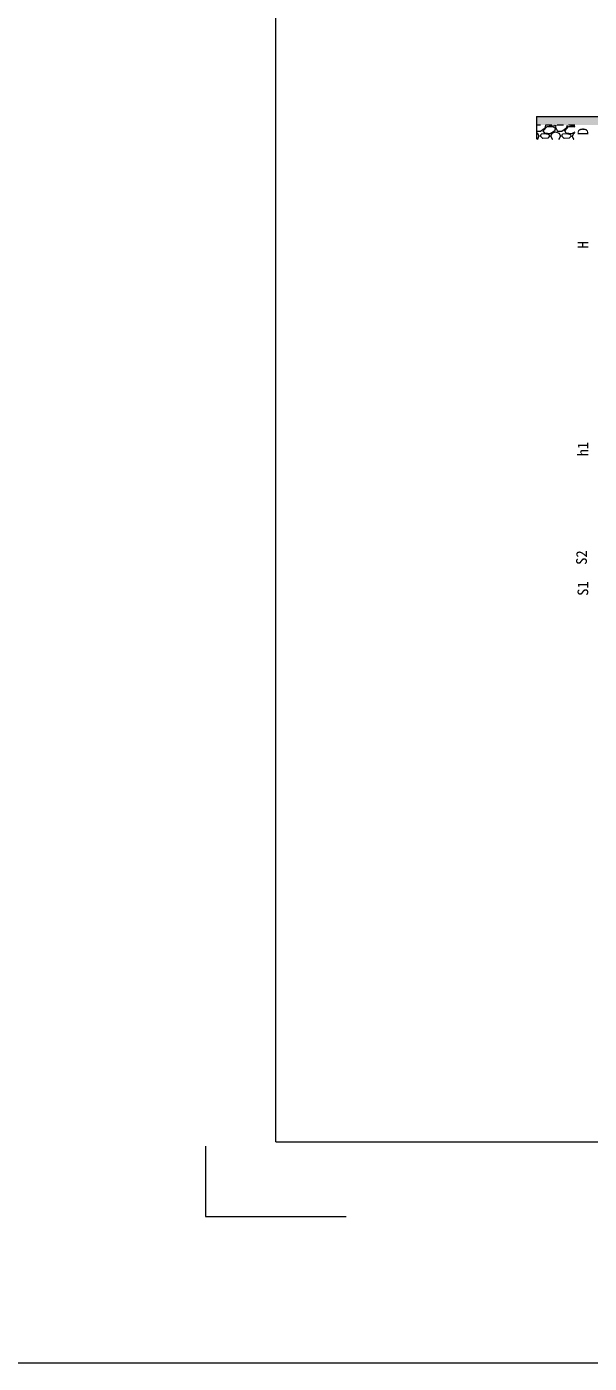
# Model space of a CAD drawing. Units: millimetres, scale not verified. Extents: x 63886 to 97934, y 3628 to 26930.
# Drawn here: x 74872 to 76871, y 3628 to 8374 of the extents above; entities that cross this region are included whole.
import ezdxf
from ezdxf.enums import TextEntityAlignment as Align

# ---------------------------------------------------------------- set-up
doc = ezdxf.new("R2010")
doc.units = ezdxf.units.MM
doc.header["$LTSCALE"] = 30
doc.linetypes.add('USER1', pattern=[1.35, 0.75, -0.6])
for name, color, linetype, lineweight in [('0_2', 7, 'Continuous', 13), ('Defpoints_3', 8, 'Continuous', 0), ('ハッチング_基礎', 150, 'Continuous', 5), ('図枠', 7, 'Continuous', 13), ('寸法線', 7, 'Continuous', 9), ('舗装・基礎', 3, 'Continuous', 13), ('補助線', 8, 'Continuous', 13)]:
    doc.layers.add(name, color=color, linetype=linetype, lineweight=lineweight)
doc.layers.add('ハッチング_舗装', color=7, linetype='Continuous')
doc.styles.add('ＭＳ ゴシック', font='')
doc.styles.get('ＭＳ ゴシック').set_extended_font_data('MS Gothic')

msp = doc.modelspace()

# ---------------------------------------------------------------- hatches: boundary and pattern name
at = {"layer": 'ハッチング_舗装'}
msp.add_hatch(color=256, dxfattribs=at).paths.add_polyline_path([(76684.12, 8054.37), (76684.12, 8024.37), (76944.12, 8024.37), (76944.12, 8027.41), (76986.83, 8027.41), (76986.83, 8024.37), (77199.44, 8024.37), (77199.44, 8025.07), (77202.64, 8025.07), (77202.64, 8048.37), (77208.64, 8054.25), (77204.65, 8054.33), (77200.65, 8054.37)])

# ---------------------------------------------------------------- linework, layer by layer
at = {"layer": '0_2', "color": 1}
msp.add_line((86381.5, 3628.18), (63886.48, 3628.18), dxfattribs=at)
at = {"layer": 'Defpoints_3', "color": 7, "lineweight": 13}
for p, q in [((75507.74, 4398.78), (75507.74, 4148.78)), ((75507.74, 4148.78), (76007.74, 4148.78))]:
    msp.add_line(p, q, dxfattribs=at)
at = {"layer": 'ハッチング_基礎'}
for p, q in [((76714.33, 8015.27), (76717.24, 8024.37)), ((76728.33, 8024.37), (76728.81, 8023.65)), ((76728.81, 8023.65), (76747.86, 8021.36)), ((76747.86, 8021.36), (76749.53, 8024.37)), ((76751.99, 8024.37), (76751.67, 8017.55)), ((76790.53, 8015.27), (76793.44, 8024.37)), ((76804.53, 8024.37), (76805.01, 8023.65)), ((76805.01, 8023.65), (76819.44, 8021.92)), ((76684.12, 8002.95), (76697.57, 8002.31)), ((76684.12, 7996.78), (76687.66, 7995.46)), ((76686.67, 7974.37), (76688.42, 7974.88)), ((76687.66, 7995.46), (76692.23, 7985.55)), ((76688.42, 7974.88), (76692.23, 7985.55)), ((76697.57, 8002.31), (76714.33, 8015.27)), ((76697.57, 7985.55), (76699.85, 7991.65)), ((76705.95, 7976.41), (76697.57, 7985.55)), ((76714.33, 7993.17), (76699.85, 7991.65)), ((76723.47, 7977.93), (76705.95, 7976.41)), ((76707.47, 8004.6), (76721.19, 8019.84)), ((76712.81, 7995.46), (76707.47, 8004.6)), ((76731.86, 7993.93), (76712.81, 7995.46)), ((76729.57, 7989.36), (76714.33, 7993.17)), ((76721.19, 8019.84), (76741, 8019.84)), ((76730.33, 7985.55), (76723.47, 7977.93)), ((76730.33, 7985.55), (76729.57, 7989.36)), ((76747.86, 8002.31), (76731.86, 7993.93)), ((76734.14, 7985.55), (76738.71, 7974.88)), ((76734.9, 7985.55), (76739.48, 7996.22)), ((76738.71, 7974.88), (76740.46, 7974.37)), ((76739.48, 7996.22), (76751.67, 8000.03)), ((76741, 8019.84), (76750.91, 8012.98)), ((76750.91, 8012.98), (76747.86, 8002.31)), ((76751.67, 8017.55), (76757.76, 8003.08)), ((76751.67, 8000.03), (76763.86, 7995.46)), ((76757.76, 8003.08), (76773.77, 8002.31)), ((76762.87, 7974.37), (76764.62, 7974.88)), ((76763.86, 7995.46), (76768.43, 7985.55)), ((76764.62, 7974.88), (76768.43, 7985.55)), ((76773.77, 8002.31), (76790.53, 8015.27)), ((76773.77, 7985.55), (76776.05, 7991.65)), ((76782.15, 7976.41), (76773.77, 7985.55)), ((76790.53, 7993.17), (76776.05, 7991.65)), ((76799.67, 7977.93), (76782.15, 7976.41)), ((76783.67, 8004.6), (76797.39, 8019.84)), ((76789.01, 7995.46), (76783.67, 8004.6)), ((76808.06, 7993.93), (76789.01, 7995.46)), ((76805.77, 7989.36), (76790.53, 7993.17)), ((76797.39, 8019.84), (76817.2, 8019.84)), ((76806.53, 7985.55), (76799.67, 7977.93)), ((76806.53, 7985.55), (76805.77, 7989.36)), ((76819.44, 7999.89), (76808.06, 7993.93)), ((76810.34, 7985.55), (76814.91, 7974.88)), ((76811.1, 7985.55), (76815.68, 7996.22)), ((76814.91, 7974.88), (76816.66, 7974.37)), ((76815.68, 7996.22), (76819.44, 7997.39)), ((76817.2, 8019.84), (76819.44, 8018.29))]:
    msp.add_line(p, q, dxfattribs=at)
at = {"layer": '図枠', "lineweight": 20}
for q in [(75757.74, 11307.71), (85757.74, 4414.85)]:
    msp.add_line((75757.74, 4414.85), q, dxfattribs=at)
at = {"layer": '舗装・基礎', "lineweight": 20}
msp.add_line((76684.12, 8054.37), (77202.65, 8054.37), dxfattribs=at)
at = {"layer": '舗装・基礎', "linetype": 'USER1', "lineweight": 9}
msp.add_line((76819.44, 8024.37), (76684.12, 8024.37), dxfattribs=at)
at = {"layer": '補助線'}
msp.add_line((76684.12, 8054.37), (76684.12, 7974.37), dxfattribs=at)

# ---------------------------------------------------------------- texts
at = {"layer": '寸法線', "style": 'ＭＳ ゴシック'}
for s, p in [('D', (76848.49, 8001.67)), ('H', (76848.49, 7598.97)), ('h1', (76848.48, 6873.97)), ('S2', (76843.48, 6488.97)), ('S1', (76848.48, 6378.97))]:
    msp.add_text(s, height=37.98, rotation=90, dxfattribs=at).set_placement(p, align=Align.MIDDLE_CENTER)

doc.saveas('drawing.dxf')
